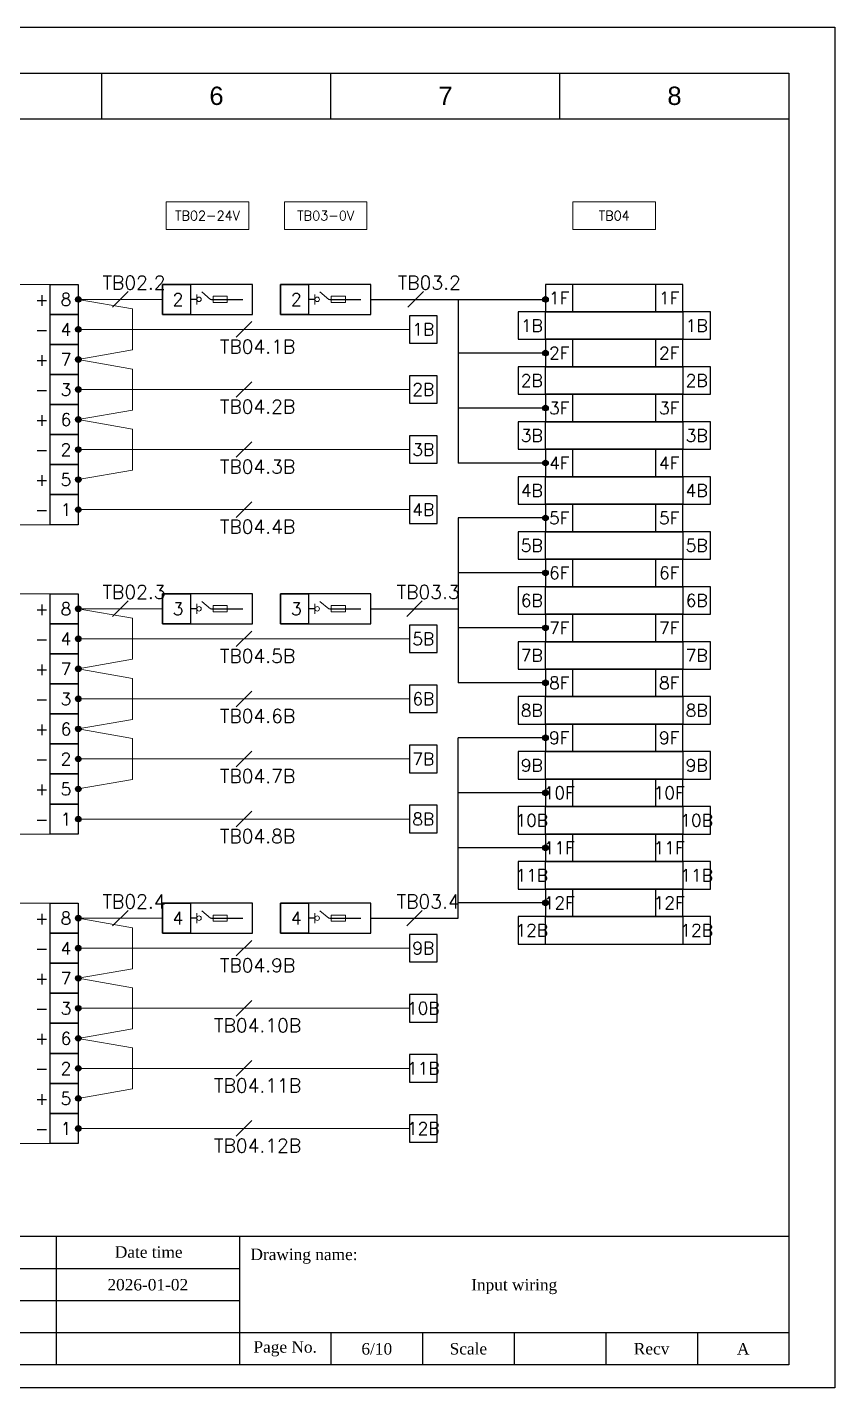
# Model space of a CAD drawing. Header units: millimetres. Extents: x 0 to 3300, y 0 to 297.
# Drawn here: x 1203.7 to 1380, y 0 to 297 of the extents above; entities that cross this region are included whole.
import ezdxf
from ezdxf.enums import TextEntityAlignment as Align

# ---------------------------------------------------------------- set-up
doc = ezdxf.new("R2010")
doc.units = ezdxf.units.MM
for name, color, linetype in [('0_TB_FEED THRU', 8, 'Continuous'), ('BLACK WIRE', 9, 'Continuous'), ('Frame_text', 3, 'Continuous')]:
    doc.layers.add(name, color=color, linetype=linetype)
for name, color, linetype, lineweight in [('LINE', 3, 'Continuous', 9), ('RED WIRE', 1, 'Continuous', 0), ('TEXT', 7, 'Continuous', 9), ('WIRING', 7, 'Continuous', 0)]:
    doc.layers.add(name, color=color, linetype=linetype, lineweight=lineweight)
doc.styles.add('F2.5 Romans', font='romans.shx', dxfattribs={"height": 2.5})
doc.styles.add('F4.0', font='arial.ttf', dxfattribs={"height": 4})
doc.styles.add('SIMPLEX', font='SIMPLEX.shx', dxfattribs={"width": 0.7})
doc.styles.get("Standard").update_dxf_attribs({"font": 'times.ttf', "height": 2.5})

# ---------------------------------------------------------------- blocks, each defined once
blk = doc.blocks.new('A3_BLOCK')
for p, q in [((10, 287), (410, 287)), ((260, 277), (260, 287)), ((310, 277), (310, 287)), ((360, 277), (360, 287)), ((410, 287), (410, 5)), ((10, 277), (410, 277)), ((410, 33), (10, 33)), ((250, 33), (250, 5)), ((290, 33), (290, 5)), ((290, 26), (170, 26)), ((290, 19), (170, 19)), ((410, 12), (170, 12)), ((310, 12), (310, 5)), ((330, 12), (330, 5)), ((350, 12), (350, 5)), ((370, 12), (370, 5)), ((390, 12), (390, 5)), ((410, 5), (10, 5))]:
    blk.add_line(p, q)
at = {"layer": 'Frame_text'}
blk.add_lwpolyline([(0, 0), (0, 297), (420, 297), (420, 0), (0, 0)], close=True, dxfattribs=at)
at = {"char_height": 4, "attachment_point": 5, "style": 'F4.0'}
for s, insert in [('6', (285, 282)), ('7', (335, 282)), ('8', (385, 282))]:
    blk.add_mtext_dynamic_manual_height_columns(s, width=19.9819, gutter_width=25, heights=[0], dxfattribs=dict(at, insert=insert))
at = {"char_height": 2.5}
for s, width, insert, attachment_point in [('\\pi2.82608;Date time', 19.9366, (259.98, 30.89), 1), ('Drawing name:', 24.4615, (292.42, 30.38), 1), ('Page No.', 19.9366, (300, 8.5), 5), ('Scale', 19.9366, (340, 8.5), 5), ('Recv', 19.9366, (380, 8.5), 5)]:
    blk.add_mtext_dynamic_manual_height_columns(s, width=width, gutter_width=25, heights=[0], dxfattribs=dict(at, insert=insert, attachment_point=attachment_point))
at = {"layer": 'Frame_text'}
for tag, p in [('DESIGNED', (225, 22.5)), ('DESIGNED_DATE', (270, 22.5)), ('DRAWING_NAME', (350, 22.5)), ('PROJECT_NAME', (90, 19)), ('CHECKED', (225, 15.5)), ('CHECKED_DATE', (270, 15.5)), ('APPROVED', (225, 8.5)), ('APPROVED_DATE', (270, 8.5)), ('PAGE', (320, 8.5)), ('SCALE', (360, 8.5)), ('RECV', (400, 8.5))]:
    blk.add_attdef(tag, text='', height=2.5, dxfattribs=at).set_placement(p, align=Align.MIDDLE_CENTER)

msp = doc.modelspace()

# ---------------------------------------------------------------- hatches: boundary and pattern name
at = {"linetype": 'Continuous'}
h = msp.add_hatch(dxfattribs=at)
h.set_pattern_fill('ANSI31', scale=0.096576, style=0)
h.set_pattern_definition([(45, (981.57213, -10.41689), (-0.12046277, 0.12046277), [])])
edge = h.paths.add_edge_path()
edge.add_arc((1214.83, 237.59), 0.609, 0, 360)
h = msp.add_hatch(dxfattribs=at)
h.set_pattern_fill('ANSI31', scale=0.096576, style=0)
h.set_pattern_definition([(45, (981.57213, -16.97452), (-0.12046277, 0.12046277), [])])
edge = h.paths.add_edge_path()
edge.add_arc((1214.83, 231.03), 0.609, 0, 360)
h = msp.add_hatch(dxfattribs=at)
h.set_pattern_fill('ANSI31', scale=0.096576, style=0)
h.set_pattern_definition([(45, (981.57213, -23.53215), (-0.12046277, 0.12046277), [])])
edge = h.paths.add_edge_path()
edge.add_arc((1214.83, 224.48), 0.609, 0, 360)
h = msp.add_hatch(dxfattribs=at)
h.set_pattern_fill('ANSI31', scale=0.096576, style=0)
h.set_pattern_definition([(45, (981.57213, -30.08978), (-0.12046277, 0.12046277), [])])
edge = h.paths.add_edge_path()
edge.add_arc((1214.83, 217.92), 0.609, 0, 360)
h = msp.add_hatch(dxfattribs=at)
h.set_pattern_fill('ANSI31', scale=0.096576, style=0)
h.set_pattern_definition([(45, (981.57213, -36.64741), (-0.12046277, 0.12046277), [])])
edge = h.paths.add_edge_path()
edge.add_arc((1214.83, 211.36), 0.609, 0, 360)
h = msp.add_hatch(dxfattribs=at)
h.set_pattern_fill('ANSI31', scale=0.096576, style=0)
h.set_pattern_definition([(45, (981.57213, -43.20504), (-0.12046277, 0.12046277), [])])
edge = h.paths.add_edge_path()
edge.add_arc((1214.83, 204.8), 0.609, 0, 360)
h = msp.add_hatch(dxfattribs=at)
h.set_pattern_fill('ANSI31', scale=0.096576, style=0)
h.set_pattern_definition([(45, (981.57213, -49.76267), (-0.12046277, 0.12046277), [])])
edge = h.paths.add_edge_path()
edge.add_arc((1214.83, 198.25), 0.609, 0, 360)
h = msp.add_hatch(dxfattribs=at)
h.set_pattern_fill('ANSI31', scale=0.096576, style=0)
h.set_pattern_definition([(45, (981.57213, -56.3203), (-0.12046277, 0.12046277), [])])
edge = h.paths.add_edge_path()
edge.add_arc((1214.83, 191.69), 0.609, 0, 360)
h = msp.add_hatch(dxfattribs=at)
h.set_pattern_fill('ANSI31', scale=0.096576, style=0)
h.set_pattern_definition([(45, (981.57213, -77.95585), (-0.12046277, 0.12046277), [])])
edge = h.paths.add_edge_path()
edge.add_arc((1214.83, 170.05), 0.609, 0, 360)
h = msp.add_hatch(dxfattribs=at)
h.set_pattern_fill('ANSI31', scale=0.096576, style=0)
h.set_pattern_definition([(45, (981.57213, -84.51348), (-0.12046277, 0.12046277), [])])
edge = h.paths.add_edge_path()
edge.add_arc((1214.83, 163.49), 0.609, 0, 360)
h = msp.add_hatch(dxfattribs=at)
h.set_pattern_fill('ANSI31', scale=0.096576, style=0)
h.set_pattern_definition([(45, (981.57213, -91.0711), (-0.12046277, 0.12046277), [])])
edge = h.paths.add_edge_path()
edge.add_arc((1214.83, 156.94), 0.609, 0, 360)
h = msp.add_hatch(dxfattribs=at)
h.set_pattern_fill('ANSI31', scale=0.096576, style=0)
h.set_pattern_definition([(45, (981.57213, -97.62874), (-0.12046277, 0.12046277), [])])
edge = h.paths.add_edge_path()
edge.add_arc((1214.83, 150.38), 0.609, 0, 360)
h = msp.add_hatch(dxfattribs=at)
h.set_pattern_fill('ANSI31', scale=0.096576, style=0)
h.set_pattern_definition([(45, (981.57213, -104.18637), (-0.12046277, 0.12046277), [])])
edge = h.paths.add_edge_path()
edge.add_arc((1214.83, 143.82), 0.609, 0, 360)
h = msp.add_hatch(dxfattribs=at)
h.set_pattern_fill('ANSI31', scale=0.096576, style=0)
h.set_pattern_definition([(45, (981.57213, -110.744), (-0.12046277, 0.12046277), [])])
edge = h.paths.add_edge_path()
edge.add_arc((1214.83, 137.26), 0.609, 0, 360)
h = msp.add_hatch(dxfattribs=at)
h.set_pattern_fill('ANSI31', scale=0.096576, style=0)
h.set_pattern_definition([(45, (981.57213, -117.30163), (-0.12046277, 0.12046277), [])])
edge = h.paths.add_edge_path()
edge.add_arc((1214.83, 130.71), 0.609, 0, 360)
h = msp.add_hatch(dxfattribs=at)
h.set_pattern_fill('ANSI31', scale=0.096576, style=0)
h.set_pattern_definition([(45, (981.57213, -123.85926), (-0.12046277, 0.12046277), [])])
edge = h.paths.add_edge_path()
edge.add_arc((1214.83, 124.15), 0.609, 0, 360)
h = msp.add_hatch(dxfattribs=at)
h.set_pattern_fill('ANSI31', scale=0.096576, style=0)
h.set_pattern_definition([(45, (981.57213, -145.4948), (-0.12046277, 0.12046277), [])])
edge = h.paths.add_edge_path()
edge.add_arc((1214.83, 102.51), 0.609, 0, 360)
h = msp.add_hatch(dxfattribs=at)
h.set_pattern_fill('ANSI31', scale=0.096576, style=0)
h.set_pattern_definition([(45, (981.57213, -152.05243), (-0.12046277, 0.12046277), [])])
edge = h.paths.add_edge_path()
edge.add_arc((1214.83, 95.96), 0.609, 0, 360)
h = msp.add_hatch(dxfattribs=at)
h.set_pattern_fill('ANSI31', scale=0.096576, style=0)
h.set_pattern_definition([(45, (981.57213, -158.61006), (-0.12046277, 0.12046277), [])])
edge = h.paths.add_edge_path()
edge.add_arc((1214.83, 89.4), 0.609, 0, 360)
h = msp.add_hatch(dxfattribs=at)
h.set_pattern_fill('ANSI31', scale=0.096576, style=0)
h.set_pattern_definition([(45, (981.57213, -165.1677), (-0.12046277, 0.12046277), [])])
edge = h.paths.add_edge_path()
edge.add_arc((1214.83, 82.84), 0.609, 0, 360)
h = msp.add_hatch(dxfattribs=at)
h.set_pattern_fill('ANSI31', scale=0.096576, style=0)
h.set_pattern_definition([(45, (981.57213, -171.72532), (-0.12046277, 0.12046277), [])])
edge = h.paths.add_edge_path()
edge.add_arc((1214.83, 76.28), 0.609, 0, 360)
h = msp.add_hatch(dxfattribs=at)
h.set_pattern_fill('ANSI31', scale=0.096576, style=0)
h.set_pattern_definition([(45, (981.57213, -178.28295), (-0.12046277, 0.12046277), [])])
edge = h.paths.add_edge_path()
edge.add_arc((1214.83, 69.73), 0.609, 0, 360)
h = msp.add_hatch(dxfattribs=at)
h.set_pattern_fill('ANSI31', scale=0.096576, style=0)
h.set_pattern_definition([(45, (981.57213, -184.84058), (-0.12046277, 0.12046277), [])])
edge = h.paths.add_edge_path()
edge.add_arc((1214.83, 63.17), 0.609, 0, 360)
h = msp.add_hatch(dxfattribs=at)
h.set_pattern_fill('ANSI31', scale=0.096576, style=0)
h.set_pattern_definition([(45, (981.57213, -191.39822), (-0.12046277, 0.12046277), [])])
edge = h.paths.add_edge_path()
edge.add_arc((1214.83, 56.61), 0.609, 0, 360)
at = {"layer": '0_TB_FEED THRU', "linetype": 'Continuous'}
h = msp.add_hatch(dxfattribs=at)
h.set_pattern_fill('ANSI31', scale=0.096576, style=0)
h.set_pattern_definition([(45, (1083.58421, -10.41689), (-0.12046277, 0.12046277), [])])
edge = h.paths.add_edge_path()
edge.add_arc((1316.84, 237.59), 0.609, 0, 360)
h = msp.add_hatch(dxfattribs=at)
h.set_pattern_fill('ANSI31', scale=0.096576, style=0)
h.set_pattern_definition([(45, (1083.58421, -22.13807), (-0.12046277, 0.12046277), [])])
edge = h.paths.add_edge_path()
edge.add_arc((1316.84, 225.87), 0.609, 0, 360)
h = msp.add_hatch(dxfattribs=at)
h.set_pattern_fill('ANSI31', scale=0.096576, style=0)
h.set_pattern_definition([(45, (1083.58421, -34.13807), (-0.12046277, 0.12046277), [])])
edge = h.paths.add_edge_path()
edge.add_arc((1316.84, 213.87), 0.609, 0, 360)
h = msp.add_hatch(dxfattribs=at)
h.set_pattern_fill('ANSI31', scale=0.096576, style=0)
h.set_pattern_definition([(45, (1083.58421, -46.13807), (-0.12046277, 0.12046277), [])])
edge = h.paths.add_edge_path()
edge.add_arc((1316.84, 201.87), 0.609, 0, 360)
h = msp.add_hatch(dxfattribs=at)
h.set_pattern_fill('ANSI31', scale=0.096576, style=0)
h.set_pattern_definition([(45, (1083.58421, -58.13807), (-0.12046277, 0.12046277), [])])
edge = h.paths.add_edge_path()
edge.add_arc((1316.84, 189.87), 0.609, 0, 360)
h = msp.add_hatch(dxfattribs=at)
h.set_pattern_fill('ANSI31', scale=0.096576, style=0)
h.set_pattern_definition([(45, (1083.58421, -70.13807), (-0.12046277, 0.12046277), [])])
edge = h.paths.add_edge_path()
edge.add_arc((1316.84, 177.87), 0.609, 0, 360)
h = msp.add_hatch(dxfattribs=at)
h.set_pattern_fill('ANSI31', scale=0.096576, style=0)
h.set_pattern_definition([(45, (1083.58421, -82.13807), (-0.12046277, 0.12046277), [])])
edge = h.paths.add_edge_path()
edge.add_arc((1316.84, 165.87), 0.609, 0, 360)
h = msp.add_hatch(dxfattribs=at)
h.set_pattern_fill('ANSI31', scale=0.096576, style=0)
h.set_pattern_definition([(45, (1083.58421, -94.13807), (-0.12046277, 0.12046277), [])])
edge = h.paths.add_edge_path()
edge.add_arc((1316.84, 153.87), 0.609, 0, 360)
h = msp.add_hatch(dxfattribs=at)
h.set_pattern_fill('ANSI31', scale=0.096576, style=0)
h.set_pattern_definition([(45, (1083.58421, -106.13807), (-0.12046277, 0.12046277), [])])
edge = h.paths.add_edge_path()
edge.add_arc((1316.84, 141.87), 0.609, 0, 360)
h = msp.add_hatch(dxfattribs=at)
h.set_pattern_fill('ANSI31', scale=0.096576, style=0)
h.set_pattern_definition([(45, (1083.58421, -118.13807), (-0.12046277, 0.12046277), [])])
edge = h.paths.add_edge_path()
edge.add_arc((1316.84, 129.87), 0.609, 0, 360)
h = msp.add_hatch(dxfattribs=at)
h.set_pattern_fill('ANSI31', scale=0.096576, style=0)
h.set_pattern_definition([(45, (1083.58421, -130.13807), (-0.12046277, 0.12046277), [])])
edge = h.paths.add_edge_path()
edge.add_arc((1316.84, 117.87), 0.609, 0, 360)
h = msp.add_hatch(dxfattribs=at)
h.set_pattern_fill('ANSI31', scale=0.096576, style=0)
h.set_pattern_definition([(45, (1083.58421, -142.13807), (-0.12046277, 0.12046277), [])])
edge = h.paths.add_edge_path()
edge.add_arc((1316.84, 105.87), 0.609, 0, 360)

# ---------------------------------------------------------------- linework, layer by layer
for p, q in [((1346.84, 240.87), (1316.84, 240.87)), ((1352.84, 234.87), (1310.84, 234.87)), ((1316.84, 234.87), (1346.84, 234.87)), ((1310.84, 228.87), (1352.84, 228.87)), ((1346.84, 228.87), (1316.84, 228.87)), ((1352.84, 222.87), (1310.84, 222.87)), ((1316.84, 222.87), (1346.84, 222.87)), ((1310.84, 216.87), (1352.84, 216.87)), ((1346.84, 216.87), (1316.84, 216.87)), ((1352.84, 210.87), (1310.84, 210.87)), ((1316.84, 210.87), (1346.84, 210.87)), ((1310.84, 204.87), (1352.84, 204.87)), ((1346.84, 204.87), (1316.84, 204.87)), ((1352.84, 198.87), (1310.84, 198.87)), ((1316.84, 198.87), (1346.84, 198.87)), ((1310.84, 192.87), (1352.84, 192.87)), ((1346.84, 192.87), (1316.84, 192.87)), ((1352.84, 186.87), (1310.84, 186.87)), ((1316.84, 186.87), (1346.84, 186.87)), ((1310.84, 180.87), (1352.84, 180.87)), ((1346.84, 180.87), (1316.84, 180.87)), ((1352.84, 174.87), (1310.84, 174.87)), ((1316.84, 174.87), (1346.84, 174.87)), ((1310.84, 168.87), (1352.84, 168.87)), ((1346.84, 168.87), (1316.84, 168.87)), ((1352.84, 162.87), (1310.84, 162.87)), ((1316.84, 162.87), (1346.84, 162.87)), ((1310.84, 156.87), (1352.84, 156.87)), ((1346.84, 156.87), (1316.84, 156.87)), ((1352.84, 150.87), (1310.84, 150.87)), ((1316.84, 150.87), (1346.84, 150.87)), ((1310.84, 144.87), (1352.84, 144.87)), ((1346.84, 144.87), (1316.84, 144.87)), ((1352.84, 138.87), (1310.84, 138.87)), ((1316.84, 138.87), (1346.84, 138.87)), ((1310.84, 132.87), (1352.84, 132.87)), ((1346.84, 132.87), (1316.84, 132.87)), ((1352.84, 126.87), (1310.84, 126.87)), ((1316.84, 126.87), (1346.84, 126.87)), ((1310.84, 120.87), (1352.84, 120.87)), ((1346.84, 120.87), (1316.84, 120.87)), ((1352.84, 114.87), (1310.84, 114.87)), ((1316.84, 114.87), (1346.84, 114.87)), ((1310.84, 108.87), (1352.84, 108.87)), ((1346.84, 108.87), (1316.84, 108.87)), ((1352.84, 102.87), (1310.84, 102.87)), ((1316.84, 102.87), (1346.84, 102.87)), ((1310.84, 96.87), (1352.84, 96.87))]:
    msp.add_line(p, q)
at = {"color": 0}
for p, q in [((1240.69, 237.59), (1239.31, 237.59)), ((1243.92, 237.59), (1250.73, 237.59)), ((1266.5, 237.59), (1265.12, 237.59)), ((1269.73, 237.59), (1276.54, 237.59)), ((1240.69, 170.05), (1239.31, 170.05)), ((1243.92, 170.05), (1250.73, 170.05)), ((1266.5, 170.05), (1265.12, 170.05)), ((1269.73, 170.05), (1276.54, 170.05)), ((1240.69, 102.51), (1239.31, 102.51)), ((1243.92, 102.51), (1250.73, 102.51)), ((1266.5, 102.51), (1265.12, 102.51)), ((1269.73, 102.51), (1276.54, 102.51))]:
    msp.add_line(p, q, dxfattribs=at)
at = {"color": 7, "linetype": 'Continuous'}
for centre in [(1214.83, 237.59), (1214.83, 231.03), (1214.83, 224.48), (1214.83, 217.92), (1214.83, 211.36), (1214.83, 204.8), (1214.83, 198.25), (1214.83, 191.69), (1214.83, 170.05), (1214.83, 163.49), (1214.83, 156.94), (1214.83, 150.38), (1214.83, 143.82), (1214.83, 137.26), (1214.83, 130.71), (1214.83, 124.15), (1214.83, 102.51), (1214.83, 95.96), (1214.83, 89.4), (1214.83, 82.84), (1214.83, 76.28), (1214.83, 69.73), (1214.83, 63.17), (1214.83, 56.61)]:
    msp.add_circle(centre, 0.609, dxfattribs=at)
at = {"layer": '0_TB_FEED THRU'}
for p, q in [((1316.84, 240.87), (1316.84, 234.87)), ((1346.84, 234.87), (1346.84, 240.87)), ((1310.84, 234.87), (1310.84, 228.87)), ((1352.84, 228.87), (1352.84, 234.87)), ((1316.84, 228.87), (1316.84, 222.87)), ((1346.84, 222.87), (1346.84, 228.87)), ((1310.84, 222.87), (1310.84, 216.87)), ((1352.84, 216.87), (1352.84, 222.87)), ((1316.84, 216.87), (1316.84, 210.87)), ((1346.84, 210.87), (1346.84, 216.87)), ((1310.84, 210.87), (1310.84, 204.87)), ((1352.84, 204.87), (1352.84, 210.87)), ((1316.84, 204.87), (1316.84, 198.87)), ((1346.84, 198.87), (1346.84, 204.87)), ((1310.84, 198.87), (1310.84, 192.87)), ((1352.84, 192.87), (1352.84, 198.87)), ((1316.84, 192.87), (1316.84, 186.87)), ((1346.84, 186.87), (1346.84, 192.87)), ((1310.84, 186.87), (1310.84, 180.87)), ((1352.84, 180.87), (1352.84, 186.87)), ((1316.84, 180.87), (1316.84, 174.87)), ((1346.84, 174.87), (1346.84, 180.87)), ((1310.84, 174.87), (1310.84, 168.87)), ((1352.84, 168.87), (1352.84, 174.87)), ((1316.84, 168.87), (1316.84, 162.87)), ((1346.84, 162.87), (1346.84, 168.87)), ((1310.84, 162.87), (1310.84, 156.87)), ((1352.84, 156.87), (1352.84, 162.87)), ((1316.84, 156.87), (1316.84, 150.87)), ((1346.84, 150.87), (1346.84, 156.87)), ((1310.84, 150.87), (1310.84, 144.87)), ((1352.84, 144.87), (1352.84, 150.87)), ((1316.84, 144.87), (1316.84, 138.87)), ((1346.84, 138.87), (1346.84, 144.87)), ((1310.84, 138.87), (1310.84, 132.87)), ((1352.84, 132.87), (1352.84, 138.87)), ((1316.84, 132.87), (1316.84, 126.87)), ((1346.84, 126.87), (1346.84, 132.87)), ((1310.84, 126.87), (1310.84, 120.87)), ((1352.84, 120.87), (1352.84, 126.87)), ((1316.84, 120.87), (1316.84, 114.87)), ((1346.84, 114.87), (1346.84, 120.87)), ((1310.84, 114.87), (1310.84, 108.87)), ((1352.84, 108.87), (1352.84, 114.87)), ((1316.84, 108.87), (1316.84, 102.87)), ((1346.84, 102.87), (1346.84, 108.87)), ((1310.84, 102.87), (1310.84, 96.87)), ((1352.84, 96.87), (1352.84, 102.87))]:
    msp.add_line(p, q, dxfattribs=at)
for points in [[(1208.72, 240.87), (1214.83, 240.87), (1214.83, 234.31), (1208.72, 234.31)], [(1233.19, 240.87), (1233.19, 234.31), (1252.88, 234.31), (1252.88, 240.87)], [(1233.19, 240.87), (1239.31, 240.87), (1239.31, 234.31), (1233.19, 234.31)], [(1259, 240.87), (1259, 234.31), (1278.69, 234.31), (1278.69, 240.87)], [(1259, 240.87), (1265.12, 240.87), (1265.12, 234.31), (1259, 234.31)], [(1316.84, 234.87), (1322.84, 234.87), (1322.84, 240.87), (1316.84, 240.87)], [(1340.84, 234.87), (1346.84, 234.87), (1346.84, 240.87), (1340.84, 240.87)], [(1310.84, 228.87), (1316.84, 228.87), (1316.84, 234.87), (1310.84, 234.87)], [(1346.84, 228.87), (1352.84, 228.87), (1352.84, 234.87), (1346.84, 234.87)], [(1208.72, 234.31), (1214.83, 234.31), (1214.83, 227.75), (1208.72, 227.75)], [(1287.15, 228.03), (1293.15, 228.03), (1293.15, 234.03), (1287.15, 234.03)], [(1316.84, 222.87), (1322.84, 222.87), (1322.84, 228.87), (1316.84, 228.87)], [(1340.84, 222.87), (1346.84, 222.87), (1346.84, 228.87), (1340.84, 228.87)], [(1208.72, 227.75), (1214.83, 227.75), (1214.83, 221.2), (1208.72, 221.2)], [(1310.84, 216.87), (1316.84, 216.87), (1316.84, 222.87), (1310.84, 222.87)], [(1346.84, 216.87), (1352.84, 216.87), (1352.84, 222.87), (1346.84, 222.87)], [(1208.72, 221.2), (1214.83, 221.2), (1214.83, 214.64), (1208.72, 214.64)], [(1287.15, 214.92), (1293.15, 214.92), (1293.15, 220.92), (1287.15, 220.92)], [(1316.84, 210.87), (1322.84, 210.87), (1322.84, 216.87), (1316.84, 216.87)], [(1340.84, 210.87), (1346.84, 210.87), (1346.84, 216.87), (1340.84, 216.87)], [(1208.72, 214.64), (1214.83, 214.64), (1214.83, 208.08), (1208.72, 208.08)], [(1310.84, 204.87), (1316.84, 204.87), (1316.84, 210.87), (1310.84, 210.87)], [(1346.84, 204.87), (1352.84, 204.87), (1352.84, 210.87), (1346.84, 210.87)], [(1208.72, 208.08), (1214.83, 208.08), (1214.83, 201.52), (1208.72, 201.52)], [(1287.15, 201.8), (1293.15, 201.8), (1293.15, 207.8), (1287.15, 207.8)], [(1316.84, 198.87), (1322.84, 198.87), (1322.84, 204.87), (1316.84, 204.87)], [(1340.84, 198.87), (1346.84, 198.87), (1346.84, 204.87), (1340.84, 204.87)], [(1208.72, 201.52), (1214.83, 201.52), (1214.83, 194.97), (1208.72, 194.97)], [(1310.84, 192.87), (1316.84, 192.87), (1316.84, 198.87), (1310.84, 198.87)], [(1346.84, 192.87), (1352.84, 192.87), (1352.84, 198.87), (1346.84, 198.87)], [(1208.72, 194.97), (1214.83, 194.97), (1214.83, 188.41), (1208.72, 188.41)], [(1287.15, 188.69), (1293.15, 188.69), (1293.15, 194.69), (1287.15, 194.69)], [(1316.84, 186.87), (1322.84, 186.87), (1322.84, 192.87), (1316.84, 192.87)], [(1340.84, 186.87), (1346.84, 186.87), (1346.84, 192.87), (1340.84, 192.87)], [(1310.84, 180.87), (1316.84, 180.87), (1316.84, 186.87), (1310.84, 186.87)], [(1346.84, 180.87), (1352.84, 180.87), (1352.84, 186.87), (1346.84, 186.87)], [(1316.84, 174.87), (1322.84, 174.87), (1322.84, 180.87), (1316.84, 180.87)], [(1340.84, 174.87), (1346.84, 174.87), (1346.84, 180.87), (1340.84, 180.87)], [(1208.72, 173.33), (1214.83, 173.33), (1214.83, 166.77), (1208.72, 166.77)], [(1233.19, 173.33), (1233.19, 166.77), (1252.88, 166.77), (1252.88, 173.33)], [(1233.19, 173.33), (1239.31, 173.33), (1239.31, 166.77), (1233.19, 166.77)], [(1259, 173.33), (1259, 166.77), (1278.69, 166.77), (1278.69, 173.33)], [(1259, 173.33), (1265.12, 173.33), (1265.12, 166.77), (1259, 166.77)], [(1310.84, 168.87), (1316.84, 168.87), (1316.84, 174.87), (1310.84, 174.87)], [(1346.84, 168.87), (1352.84, 168.87), (1352.84, 174.87), (1346.84, 174.87)], [(1208.72, 166.77), (1214.83, 166.77), (1214.83, 160.22), (1208.72, 160.22)], [(1287.15, 160.49), (1293.15, 160.49), (1293.15, 166.49), (1287.15, 166.49)], [(1316.84, 162.87), (1322.84, 162.87), (1322.84, 168.87), (1316.84, 168.87)], [(1340.84, 162.87), (1346.84, 162.87), (1346.84, 168.87), (1340.84, 168.87)], [(1310.84, 156.87), (1316.84, 156.87), (1316.84, 162.87), (1310.84, 162.87)], [(1346.84, 156.87), (1352.84, 156.87), (1352.84, 162.87), (1346.84, 162.87)], [(1208.72, 160.22), (1214.83, 160.22), (1214.83, 153.66), (1208.72, 153.66)], [(1316.84, 150.87), (1322.84, 150.87), (1322.84, 156.87), (1316.84, 156.87)], [(1340.84, 150.87), (1346.84, 150.87), (1346.84, 156.87), (1340.84, 156.87)], [(1208.72, 153.66), (1214.83, 153.66), (1214.83, 147.1), (1208.72, 147.1)], [(1287.15, 147.38), (1293.15, 147.38), (1293.15, 153.38), (1287.15, 153.38)], [(1310.84, 144.87), (1316.84, 144.87), (1316.84, 150.87), (1310.84, 150.87)], [(1346.84, 144.87), (1352.84, 144.87), (1352.84, 150.87), (1346.84, 150.87)], [(1208.72, 147.1), (1214.83, 147.1), (1214.83, 140.54), (1208.72, 140.54)], [(1316.84, 138.87), (1322.84, 138.87), (1322.84, 144.87), (1316.84, 144.87)], [(1340.84, 138.87), (1346.84, 138.87), (1346.84, 144.87), (1340.84, 144.87)], [(1208.72, 140.54), (1214.83, 140.54), (1214.83, 133.99), (1208.72, 133.99)], [(1287.15, 134.26), (1293.15, 134.26), (1293.15, 140.26), (1287.15, 140.26)], [(1310.84, 132.87), (1316.84, 132.87), (1316.84, 138.87), (1310.84, 138.87)], [(1346.84, 132.87), (1352.84, 132.87), (1352.84, 138.87), (1346.84, 138.87)], [(1208.72, 133.99), (1214.83, 133.99), (1214.83, 127.43), (1208.72, 127.43)], [(1316.84, 126.87), (1322.84, 126.87), (1322.84, 132.87), (1316.84, 132.87)], [(1340.84, 126.87), (1346.84, 126.87), (1346.84, 132.87), (1340.84, 132.87)], [(1208.72, 127.43), (1214.83, 127.43), (1214.83, 120.87), (1208.72, 120.87)], [(1287.15, 121.15), (1293.15, 121.15), (1293.15, 127.15), (1287.15, 127.15)], [(1310.84, 120.87), (1316.84, 120.87), (1316.84, 126.87), (1310.84, 126.87)], [(1346.84, 120.87), (1352.84, 120.87), (1352.84, 126.87), (1346.84, 126.87)], [(1316.84, 114.87), (1322.84, 114.87), (1322.84, 120.87), (1316.84, 120.87)], [(1340.84, 114.87), (1346.84, 114.87), (1346.84, 120.87), (1340.84, 120.87)], [(1310.84, 108.87), (1316.84, 108.87), (1316.84, 114.87), (1310.84, 114.87)], [(1346.84, 108.87), (1352.84, 108.87), (1352.84, 114.87), (1346.84, 114.87)], [(1316.84, 102.87), (1322.84, 102.87), (1322.84, 108.87), (1316.84, 108.87)], [(1340.84, 102.87), (1346.84, 102.87), (1346.84, 108.87), (1340.84, 108.87)], [(1208.72, 105.79), (1214.83, 105.79), (1214.83, 99.23), (1208.72, 99.23)], [(1233.19, 105.8), (1233.19, 99.23), (1252.88, 99.23), (1252.88, 105.8)], [(1233.19, 105.8), (1239.31, 105.8), (1239.31, 99.23), (1233.19, 99.23)], [(1259, 105.8), (1259, 99.23), (1278.69, 99.23), (1278.69, 105.8)], [(1259, 105.8), (1265.12, 105.8), (1265.12, 99.23), (1259, 99.23)], [(1310.84, 96.87), (1316.84, 96.87), (1316.84, 102.87), (1310.84, 102.87)], [(1346.84, 96.87), (1352.84, 96.87), (1352.84, 102.87), (1346.84, 102.87)], [(1208.72, 99.23), (1214.83, 99.23), (1214.83, 92.68), (1208.72, 92.68)], [(1287.15, 92.96), (1293.15, 92.96), (1293.15, 98.96), (1287.15, 98.96)], [(1208.72, 92.68), (1214.83, 92.68), (1214.83, 86.12), (1208.72, 86.12)], [(1208.72, 86.12), (1214.83, 86.12), (1214.83, 79.56), (1208.72, 79.56)], [(1287.15, 79.84), (1293.15, 79.84), (1293.15, 85.84), (1287.15, 85.84)], [(1208.72, 79.56), (1214.83, 79.56), (1214.83, 73), (1208.72, 73)], [(1208.72, 73), (1214.83, 73), (1214.83, 66.45), (1208.72, 66.45)], [(1287.15, 66.73), (1293.15, 66.73), (1293.15, 72.73), (1287.15, 72.73)], [(1208.72, 66.45), (1214.83, 66.45), (1214.83, 59.89), (1208.72, 59.89)], [(1208.72, 59.89), (1214.83, 59.89), (1214.83, 53.33), (1208.72, 53.33)], [(1287.15, 53.61), (1293.15, 53.61), (1293.15, 59.61), (1287.15, 59.61)]]:
    msp.add_lwpolyline(points, close=True, dxfattribs=at)
at = {"layer": '0_TB_FEED THRU', "color": 7, "linetype": 'Continuous'}
for centre in [(1316.84, 237.59), (1316.84, 225.87), (1316.84, 213.87), (1316.84, 201.87), (1316.84, 189.87), (1316.84, 177.87), (1316.84, 165.87), (1316.84, 153.87), (1316.84, 141.87), (1316.84, 129.87), (1316.84, 117.87), (1316.84, 105.87)]:
    msp.add_circle(centre, 0.609, dxfattribs=at)
at = {"layer": 'BLACK WIRE'}
for p, q in [((1278.69, 237.59), (1316.84, 237.59)), ((1297.77, 237.59), (1297.77, 201.87)), ((1316.84, 225.87), (1297.77, 225.87)), ((1316.84, 213.87), (1297.77, 213.87)), ((1316.84, 201.87), (1297.77, 201.87)), ((1297.77, 189.87), (1297.77, 170.05)), ((1316.84, 189.87), (1297.77, 189.87)), ((1316.84, 177.87), (1297.77, 177.87)), ((1278.69, 170.05), (1297.77, 170.05)), ((1297.77, 170.05), (1297.77, 153.87)), ((1316.84, 165.87), (1297.77, 165.87)), ((1316.84, 153.87), (1297.77, 153.87)), ((1316.84, 141.87), (1297.77, 141.87)), ((1297.77, 102.51), (1297.77, 141.87)), ((1316.84, 129.87), (1297.77, 129.87)), ((1316.84, 117.87), (1297.77, 117.87)), ((1316.84, 105.87), (1297.77, 105.87)), ((1278.69, 102.51), (1297.77, 102.51))]:
    msp.add_line(p, q, dxfattribs=at)
at = {"layer": 'LINE'}
for p, q in [((1240.69, 238.69), (1240.69, 236.49)), ((1266.5, 238.69), (1266.5, 236.49)), ((1240.69, 171.15), (1240.69, 168.95)), ((1266.5, 171.15), (1266.5, 168.95)), ((1240.69, 103.62), (1240.69, 101.41)), ((1266.5, 103.62), (1266.5, 101.41))]:
    msp.add_line(p, q, dxfattribs=at)
for points in [[(1234.03, 252.87), (1252.03, 252.87), (1252.03, 258.87), (1234.03, 258.87)], [(1259.84, 252.87), (1277.84, 252.87), (1277.84, 258.87), (1259.84, 258.87)], [(1322.84, 252.87), (1340.84, 252.87), (1340.84, 258.87), (1322.84, 258.87)]]:
    msp.add_lwpolyline(points, close=True, dxfattribs=at)
for centre in [(1241.19, 237.59), (1267, 237.59), (1241.19, 170.05), (1267, 170.05), (1241.19, 102.51), (1267, 102.51)]:
    msp.add_circle(centre, 0.491, dxfattribs=at)
at = {"layer": 'RED WIRE'}
for p, q in [((1214.83, 237.59), (1226.65, 235.51)), ((1214.83, 237.59), (1233.19, 237.59)), ((1226.65, 235.51), (1226.65, 226.56)), ((1214.83, 231.03), (1287.15, 231.03)), ((1214.83, 224.48), (1226.65, 226.56)), ((1214.83, 224.48), (1226.65, 222.39)), ((1226.65, 222.39), (1226.65, 213.44)), ((1214.83, 217.92), (1287.15, 217.92)), ((1214.83, 211.36), (1226.65, 213.44)), ((1214.83, 211.36), (1226.65, 209.28)), ((1226.65, 209.28), (1226.65, 200.33)), ((1214.83, 204.8), (1287.15, 204.8)), ((1214.83, 198.25), (1226.65, 200.33)), ((1214.83, 191.69), (1287.15, 191.69)), ((1214.83, 170.05), (1226.65, 167.97)), ((1214.83, 170.05), (1233.19, 170.05)), ((1226.65, 167.97), (1226.65, 159.02)), ((1214.83, 163.49), (1287.15, 163.49)), ((1214.83, 156.94), (1226.65, 159.02)), ((1214.83, 156.94), (1226.65, 154.85)), ((1226.65, 154.85), (1226.65, 145.91)), ((1214.83, 150.38), (1287.15, 150.38)), ((1214.83, 143.82), (1226.65, 145.91)), ((1214.83, 143.82), (1226.65, 141.74)), ((1226.65, 141.74), (1226.65, 132.79)), ((1214.83, 137.26), (1287.15, 137.26)), ((1214.83, 130.71), (1226.65, 132.79)), ((1214.83, 124.15), (1287.15, 124.15)), ((1214.83, 102.51), (1226.65, 100.43)), ((1214.83, 102.51), (1233.19, 102.51)), ((1226.65, 100.43), (1226.65, 91.48)), ((1214.83, 95.96), (1287.15, 95.96)), ((1214.83, 89.4), (1226.65, 91.48)), ((1214.83, 89.4), (1226.65, 87.31)), ((1226.65, 87.31), (1226.65, 78.37)), ((1214.83, 82.84), (1287.15, 82.84)), ((1214.83, 76.28), (1226.65, 78.37)), ((1214.83, 76.28), (1226.65, 74.2)), ((1226.65, 74.2), (1226.65, 65.25)), ((1214.83, 69.73), (1287.15, 69.73)), ((1214.83, 63.17), (1226.65, 65.25)), ((1214.83, 56.61), (1287.15, 56.61))]:
    msp.add_line(p, q, dxfattribs=at)
at = {"layer": 'WIRING'}
for p, q in [((1222.31, 235.89), (1225.71, 239.29)), ((1243.72, 237.59), (1241.78, 239.2)), ((1269.53, 237.59), (1267.59, 239.2)), ((1286.78, 235.89), (1290.18, 239.29)), ((1244.26, 237.59), (1243.72, 237.59)), ((1270.07, 237.59), (1269.53, 237.59)), ((1249.3, 229.34), (1252.69, 232.73)), ((1249.3, 216.22), (1252.69, 219.62)), ((1249.3, 203.11), (1252.69, 206.5)), ((1249.3, 189.99), (1252.69, 193.38)), ((1222.31, 168.36), (1225.71, 171.75)), ((1243.72, 170.05), (1241.78, 171.66)), ((1244.26, 170.05), (1243.72, 170.05)), ((1269.53, 170.05), (1267.59, 171.66)), ((1270.07, 170.05), (1269.53, 170.05)), ((1286.53, 168.36), (1289.92, 171.75)), ((1249.3, 161.8), (1252.69, 165.19)), ((1249.3, 148.68), (1252.69, 152.08)), ((1249.3, 135.57), (1252.69, 138.96)), ((1249.3, 122.45), (1252.69, 125.85)), ((1222.31, 100.82), (1225.71, 104.21)), ((1243.72, 102.51), (1241.78, 104.12)), ((1269.53, 102.51), (1267.59, 104.12)), ((1286.53, 100.82), (1289.92, 104.21)), ((1244.26, 102.51), (1243.72, 102.51)), ((1270.07, 102.51), (1269.53, 102.51)), ((1249.3, 94.26), (1252.69, 97.65)), ((1249.3, 81.14), (1252.69, 84.54)), ((1249.3, 68.03), (1252.69, 71.42)), ((1249.3, 54.91), (1252.69, 58.31))]:
    msp.add_line(p, q, dxfattribs=at)
for points in [[(1247.36, 238.26), (1244.26, 238.26), (1244.26, 236.92), (1247.36, 236.92)], [(1273.17, 238.26), (1270.07, 238.26), (1270.07, 236.92), (1273.17, 236.92)], [(1247.36, 170.73), (1244.26, 170.73), (1244.26, 169.38), (1247.36, 169.38)], [(1273.17, 170.73), (1270.07, 170.73), (1270.07, 169.38), (1273.17, 169.38)], [(1247.36, 103.19), (1244.26, 103.19), (1244.26, 101.84), (1247.36, 101.84)], [(1273.17, 103.19), (1270.07, 103.19), (1270.07, 101.84), (1273.17, 101.84)]]:
    msp.add_lwpolyline(points, close=True, dxfattribs=at)
at = {"layer": 'WIRING', "color": 3, "linetype": 'Continuous'}
for points in [[(1214.83, 188.41), (1177.67, 188.41), (1177.67, 240.87), (1214.83, 240.87)], [(1214.83, 120.87), (1177.67, 120.87), (1177.67, 173.33), (1214.83, 173.33)], [(1214.83, 53.33), (1177.67, 53.33), (1177.67, 105.79), (1214.83, 105.79)]]:
    msp.add_3dface(points, dxfattribs=at)

# ---------------------------------------------------------------- block references
ref = msp.add_blockref('A3_BLOCK', (960, 0))
ref.add_attrib('RECV', 'A', dxfattribs={"layer": 'Frame_text', "height": 2.5}).set_placement((1360, 8.5), align=Align.MIDDLE_CENTER)
ref.add_attrib('PAGE', '6/10', dxfattribs={"layer": 'Frame_text', "height": 2.5}).set_placement((1280, 8.5), align=Align.MIDDLE_CENTER)
ref.add_attrib('DRAWING_NAME', 'Input wiring', dxfattribs={"layer": 'Frame_text', "height": 2.5}).set_placement((1310, 22.5), align=Align.MIDDLE_CENTER)
ref.add_attrib('DESIGNED_DATE', '2026-01-02', dxfattribs={"layer": 'Frame_text', "height": 2.5}).set_placement((1230, 22.5), align=Align.MIDDLE_CENTER)

# ---------------------------------------------------------------- texts
at = {"color": 2}
for s, height, style, p in [('TB02-24V', 2.057, 'F2.5 Romans', (1243.03, 255.87)), ('TB03-0V', 2.057, 'F2.5 Romans', (1268.84, 255.87)), ('TB04', 2.057, 'F2.5 Romans', (1331.84, 255.87)), ('+', 2.72, 'SIMPLEX', (1206.87, 237.57)), ('8', 2.72, 'SIMPLEX', (1212.14, 237.57)), ('2', 2.72, 'SIMPLEX', (1236.61, 237.57)), ('2', 2.72, 'SIMPLEX', (1262.42, 237.57)), ('4', 2.72, 'SIMPLEX', (1212.14, 231.02)), ('1B', 2.72, 'SIMPLEX', (1290.15, 231.03)), ('-', 2.72, 'SIMPLEX', (1206.87, 231.02)), ('7', 2.72, 'SIMPLEX', (1212.14, 224.46)), ('+', 2.72, 'SIMPLEX', (1206.87, 224.46)), ('-', 2.72, 'SIMPLEX', (1206.87, 217.9)), ('3', 2.72, 'SIMPLEX', (1212.14, 217.9)), ('2B', 2.72, 'SIMPLEX', (1290.15, 217.92)), ('+', 2.72, 'SIMPLEX', (1206.87, 211.34)), ('6', 2.72, 'SIMPLEX', (1212.14, 211.34)), ('2', 2.72, 'SIMPLEX', (1212.14, 204.78)), ('3B', 2.72, 'SIMPLEX', (1290.15, 204.8)), ('-', 2.72, 'SIMPLEX', (1206.87, 204.78)), ('+', 2.72, 'SIMPLEX', (1206.87, 198.23)), ('5', 2.72, 'SIMPLEX', (1212.14, 198.23)), ('-', 2.72, 'SIMPLEX', (1206.87, 191.67)), ('1', 2.72, 'SIMPLEX', (1212.14, 191.67)), ('4B', 2.72, 'SIMPLEX', (1290.15, 191.69)), ('+', 2.72, 'SIMPLEX', (1206.87, 170.03)), ('8', 2.72, 'SIMPLEX', (1212.14, 170.03)), ('4', 2.72, 'SIMPLEX', (1212.14, 163.48)), ('5B', 2.72, 'SIMPLEX', (1290.15, 163.49)), ('-', 2.72, 'SIMPLEX', (1206.87, 163.48)), ('+', 2.72, 'SIMPLEX', (1206.87, 156.92)), ('7', 2.72, 'SIMPLEX', (1212.14, 156.92)), ('3', 2.72, 'SIMPLEX', (1212.14, 150.36)), ('6B', 2.72, 'SIMPLEX', (1290.15, 150.38)), ('-', 2.72, 'SIMPLEX', (1206.87, 150.36)), ('+', 2.72, 'SIMPLEX', (1206.87, 143.8)), ('6', 2.72, 'SIMPLEX', (1212.14, 143.8)), ('-', 2.72, 'SIMPLEX', (1206.87, 137.25)), ('2', 2.72, 'SIMPLEX', (1212.14, 137.25)), ('7B', 2.72, 'SIMPLEX', (1290.15, 137.26)), ('+', 2.72, 'SIMPLEX', (1206.87, 130.69)), ('5', 2.72, 'SIMPLEX', (1212.14, 130.69)), ('1', 2.72, 'SIMPLEX', (1212.14, 124.13)), ('8B', 2.72, 'SIMPLEX', (1290.15, 124.15)), ('-', 2.72, 'SIMPLEX', (1206.87, 124.13)), ('+', 2.72, 'SIMPLEX', (1206.87, 102.5)), ('8', 2.72, 'SIMPLEX', (1212.14, 102.5)), ('-', 2.72, 'SIMPLEX', (1206.87, 95.94)), ('4', 2.72, 'SIMPLEX', (1212.14, 95.94)), ('9B', 2.72, 'SIMPLEX', (1290.15, 95.96)), ('+', 2.72, 'SIMPLEX', (1206.87, 89.38)), ('7', 2.72, 'SIMPLEX', (1212.14, 89.38)), ('3', 2.72, 'SIMPLEX', (1212.14, 82.82)), ('-', 2.72, 'SIMPLEX', (1206.87, 82.82)), ('+', 2.72, 'SIMPLEX', (1206.87, 76.26)), ('6', 2.72, 'SIMPLEX', (1212.14, 76.26)), ('-', 2.72, 'SIMPLEX', (1206.87, 69.71)), ('2', 2.72, 'SIMPLEX', (1212.14, 69.71)), ('+', 2.72, 'SIMPLEX', (1206.87, 63.15)), ('5', 2.72, 'SIMPLEX', (1212.14, 63.15)), ('1', 2.72, 'SIMPLEX', (1212.14, 56.59)), ('-', 2.72, 'SIMPLEX', (1206.87, 56.59))]:
    msp.add_text(s, height=height, dxfattribs=dict(at, style=style)).set_placement(p, align=Align.MIDDLE_CENTER)
at = {"char_height": 3, "attachment_point": 5, "style": 'F2.5 Romans'}
for s, insert in [('TB02.2', (1227, 241.23)), ('TB03.2', (1291.47, 241.23)), ('TB04.1B', (1253.98, 227.29)), ('TB04.2B', (1253.98, 214.18)), ('TB04.3B', (1253.98, 201.06)), ('TB04.4B', (1253.98, 187.95)), ('TB02.3', (1227, 173.7)), ('TB03.3', (1291.22, 173.7)), ('TB04.5B', (1253.98, 159.76)), ('TB04.6B', (1253.98, 146.64)), ('TB04.7B', (1253.98, 133.52)), ('TB04.8B', (1253.98, 120.41)), ('TB02.4', (1227, 106.16)), ('TB03.4', (1291.22, 106.16)), ('TB04.9B', (1253.98, 92.22)), ('TB04.10B', (1253.98, 79.1)), ('TB04.11B', (1253.98, 65.99)), ('TB04.12B', (1253.98, 52.87))]:
    msp.add_mtext_dynamic_manual_height_columns(s, width=12.6407, gutter_width=15, heights=[0], dxfattribs=dict(at, insert=insert))
at = {"layer": '0_TB_FEED THRU', "color": 2, "style": 'SIMPLEX'}
for s, p in [('1F', (1319.84, 237.87)), ('1F', (1343.84, 237.87)), ('1B', (1313.84, 231.87)), ('1B', (1349.84, 231.87)), ('2F', (1319.84, 225.87)), ('2F', (1343.84, 225.87)), ('2B', (1313.84, 219.87)), ('2B', (1349.84, 219.87)), ('3F', (1319.84, 213.87)), ('3F', (1343.84, 213.87)), ('3B', (1313.84, 207.87)), ('3B', (1349.84, 207.87)), ('4F', (1319.84, 201.87)), ('4F', (1343.84, 201.87)), ('4B', (1313.84, 195.87)), ('4B', (1349.84, 195.87)), ('5F', (1319.84, 189.87)), ('5F', (1343.84, 189.87)), ('5B', (1313.84, 183.87)), ('5B', (1349.84, 183.87)), ('6F', (1319.84, 177.87)), ('6F', (1343.84, 177.87)), ('6B', (1313.84, 171.87)), ('6B', (1349.84, 171.87)), ('7F', (1319.84, 165.87)), ('7F', (1343.84, 165.87)), ('7B', (1313.84, 159.87)), ('7B', (1349.84, 159.87)), ('8F', (1319.84, 153.87)), ('8F', (1343.84, 153.87)), ('8B', (1313.84, 147.87)), ('8B', (1349.84, 147.87)), ('9F', (1319.84, 141.87)), ('9F', (1343.84, 141.87)), ('9B', (1313.84, 135.87)), ('9B', (1349.84, 135.87)), ('10F', (1319.84, 129.87)), ('10F', (1343.84, 129.87)), ('10B', (1313.84, 123.87)), ('10B', (1349.84, 123.87)), ('11F', (1319.84, 117.87)), ('11F', (1343.84, 117.87)), ('11B', (1313.84, 111.87)), ('11B', (1349.84, 111.87)), ('12F', (1319.84, 105.87)), ('12F', (1343.84, 105.87)), ('12B', (1313.84, 99.87)), ('12B', (1349.84, 99.87)), ('10B', (1290.15, 82.84)), ('11B', (1290.15, 69.73)), ('12B', (1290.15, 56.61))]:
    msp.add_text(s, height=2.72, dxfattribs=at).set_placement(p, align=Align.MIDDLE_CENTER)
at = {"layer": 'TEXT', "color": 2, "style": 'SIMPLEX'}
for s, p in [('3', (1236.61, 170.03)), ('3', (1262.42, 170.03)), ('4', (1236.61, 102.5)), ('4', (1262.42, 102.5))]:
    msp.add_text(s, height=2.72, dxfattribs=at).set_placement(p, align=Align.MIDDLE_CENTER)

doc.saveas('drawing.dxf')
